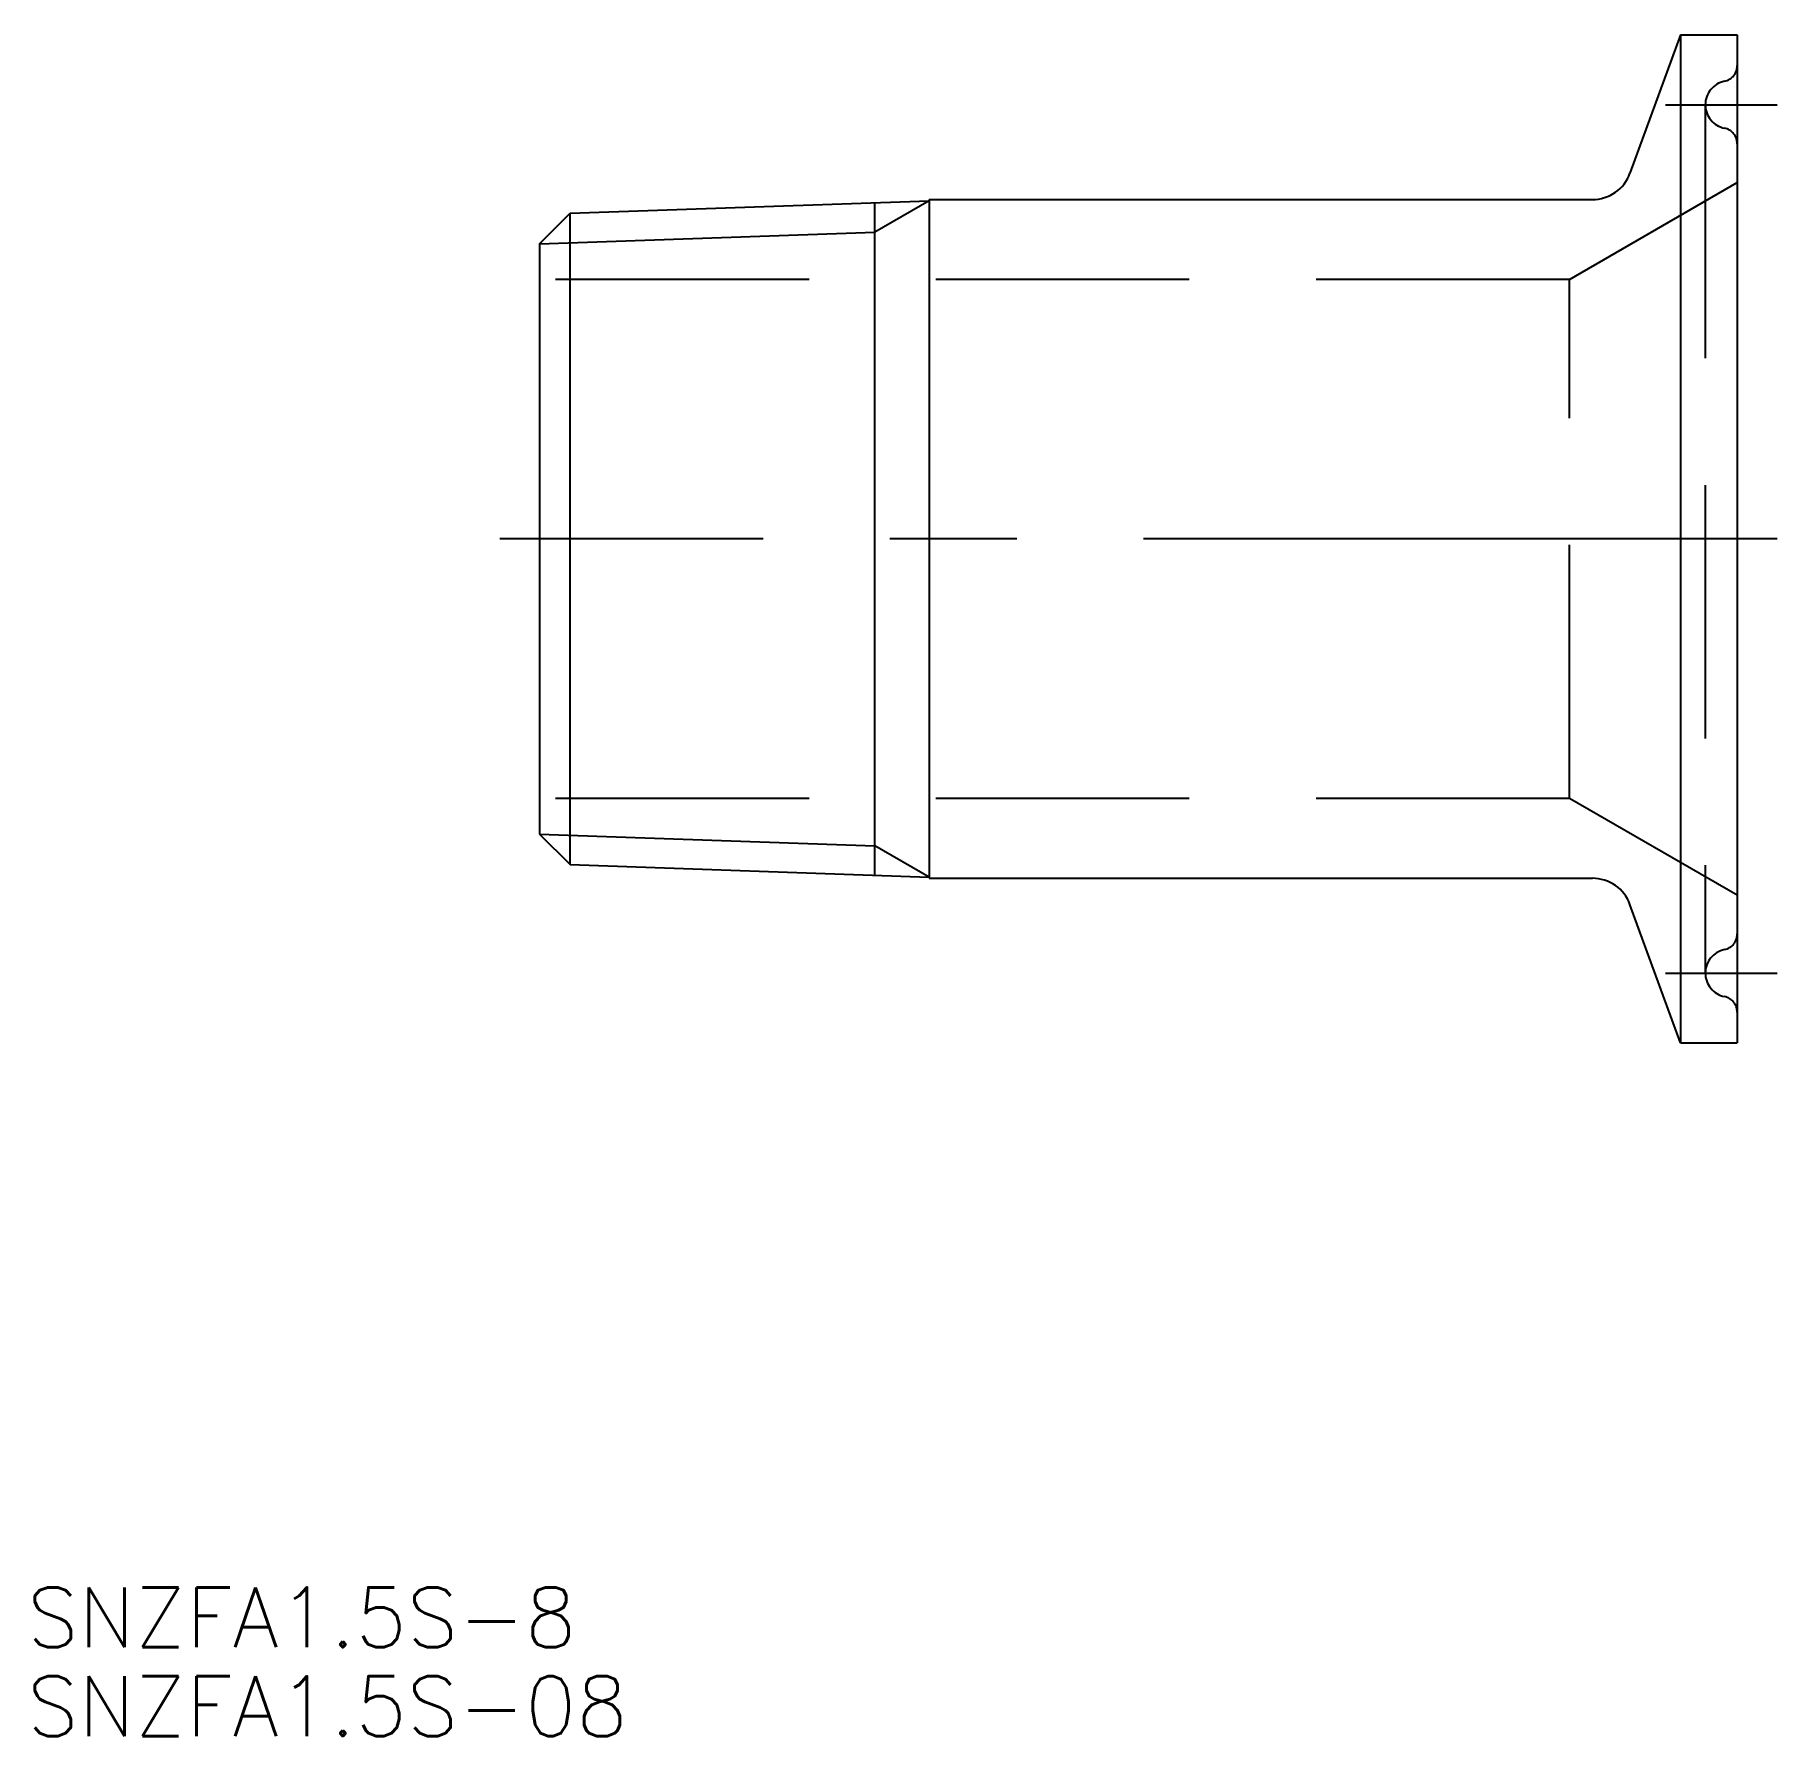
# Model space of a CAD drawing. Extents: x -25.3 to 62, y -60 to 25.3.
import ezdxf

# ---------------------------------------------------------------- set-up
doc = ezdxf.new("R2010")
doc.units = 0
doc.linetypes.add('CENTER', pattern=[50.8, 31.75, -6.35, 6.35, -6.35])
doc.linetypes.add('DASHED', pattern=[19.05, 12.7, -6.35])
doc.layers.get('0').update_dxf_attribs({"linetype": 'CONTINUOUS'})
doc.layers.add('CENTER', color=1, linetype='CENTER')
doc.styles.get("Standard").update_dxf_attribs({"font": 'txt.shx', "height": 3, "bigfont": 'bigfont.shx'})

msp = doc.modelspace()

# ---------------------------------------------------------------- linework, layer by layer
at = {"color": 7, "linetype": 'CONTINUOUS'}
for p, q in [((57.15, 25.25), (54.626, 18.316)), ((57.15, 25.25), (57.15, -25.25)), ((57.15, 25.25), (60, 25.25)), ((60, 25.25), (60, -25.25)), ((1.533, 16.315), (19.517, 16.943)), ((16.79, -16.848), (16.79, 16.848)), ((19.517, 17), (52.747, 17)), ((19.517, 17), (19.517, -17)), ((0, 14.783), (1.533, 16.315)), ((1.533, -16.315), (1.533, 16.315)), ((0, 14.783), (0, -14.783)), ((0, -14.783), (1.533, -16.315)), ((1.533, -16.315), (19.517, -16.943)), ((19.517, -17), (52.747, -17)), ((57.15, -25.25), (54.626, -18.316)), ((57.15, -25.25), (60, -25.25))]:
    msp.add_line(p, q, dxfattribs=at)
at = {"color": 3, "linetype": 'DASHED'}
for p, q in [((58.4, 21.75), (58.4, -21.75)), ((51.6, 13), (60, 17.85)), ((51.6, 13), (0, 13)), ((51.6, -13), (51.6, 13)), ((51.6, -13), (0, -13)), ((60, -17.85), (51.6, -13))]:
    msp.add_line(p, q, dxfattribs=at)
at = {"color": 3, "linetype": 'CONTINUOUS'}
for p, q in [((19.517, 16.943), (16.79, 15.369)), ((0, 14.783), (16.79, 15.369)), ((0, -14.783), (16.79, -15.369)), ((19.517, -16.943), (16.79, -15.369))]:
    msp.add_line(p, q, dxfattribs=at)
at = {"color": 3, "linetype": 'DASHED'}
for centre, radius, start, end in [((59.2, 23.71), 0.8, 281.53696, 0), ((59.6, 21.75), 1.2, 101.53696, 258.46304), ((59.2, 19.79), 0.8, 0, 78.46304), ((59.2, -19.79), 0.8, 281.53696, 0), ((59.6, -21.75), 1.2, 101.53696, 258.46304), ((59.2, -23.71), 0.8, 0, 78.46304)]:
    msp.add_arc(centre, radius, start, end, dxfattribs=at)
at = {"color": 7, "linetype": 'CONTINUOUS'}
for centre, start, end in [((52.747, 19), 270, 340), ((52.747, -19), 20, 90)]:
    msp.add_arc(centre, 2, start, end, dxfattribs=at)
at = {"layer": 'CENTER', "color": 1, "linetype": 'CENTER'}
for p, q in [((56.4, 21.75), (62, 21.75)), ((62, 0), (-2, 0)), ((56.4, -21.75), (62, -21.75))]:
    msp.add_line(p, q, dxfattribs=at)

# ---------------------------------------------------------------- texts
at = {"color": 7, "linetype": 'CONTINUOUS'}
for s, p in [('SNZFA1.5S-8', (-25.675, -55.522)), ('SNZFA1.5S-08', (-25.675, -59.973))]:
    msp.add_text(s, height=3, dxfattribs=at).set_placement(p)

doc.saveas('drawing.dxf')
